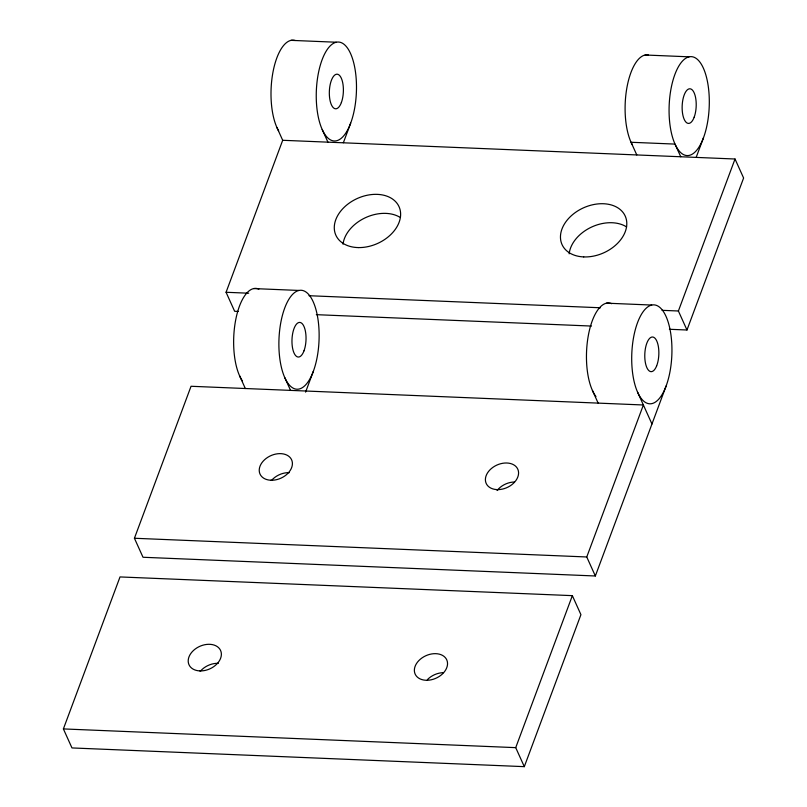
<?xml version="1.0" encoding="UTF-8"?>
<svg xmlns="http://www.w3.org/2000/svg" width="807" height="807" viewBox="0 0 807 807"><rect width="100%" height="100%" fill="white"/><g stroke="black" fill="none" stroke-linecap="round" stroke-linejoin="round"><path stroke-width="1.21" d="M63.39 728.923L120.021 576.934L572.355 595.647L580.929 614.662L524.308 766.65L71.974 747.938L63.39 728.923L515.723 747.645L524.308 766.65M134.426 538.259L191.047 386.271L643.381 404.983L586.76 556.971L595.344 575.986L143.01 557.264L134.426 538.259L586.76 556.971M238.418 311.441L234.645 311.29L226.071 292.275L282.692 140.287L276.972 127.617M343.368 142.748L350.662 123.178A49.509 20.034 -87.6 0 0 341.462 42.741A49.509 20.034 -87.6 0 0 316.949 108.562A49.509 20.034 -87.6 0 0 350.662 123.178M305.581 392.121L313.308 371.402A49.509 20.034 -87.6 0 0 304.108 290.974A49.509 20.034 -87.6 0 0 279.585 356.785A49.509 20.034 -87.6 0 0 313.308 371.402M696.189 157.345L703.482 137.775A49.509 20.034 -87.6 0 0 694.282 57.347A49.509 20.034 -87.6 0 0 669.77 123.158A49.509 20.034 -87.6 0 0 703.482 137.775M515.723 747.645L572.355 595.647M669.396 329.276L686.979 330.002L678.394 310.998L735.026 159.009L282.692 140.287M595.344 575.986L666.118 385.998A49.509 20.034 -87.6 0 0 656.928 305.571A49.509 20.034 -87.6 0 0 632.406 371.381A49.509 20.034 -87.6 0 0 666.118 385.998M686.979 330.002L743.61 178.014L735.026 159.009M291.014 40.35L336.257 42.226M645.116 54.997L689.067 56.823M253.66 288.573L298.893 290.449M606.481 303.17L651.713 305.046M226.071 292.275L248.687 293.213M308.99 295.715L600.499 307.77M662.063 310.322L678.394 310.998M316.324 314.669L591.491 326.058M680.745 156.76L675.025 144.09L631.064 142.274L636.784 154.944M637.661 392.313L651.965 423.998M592.429 390.447L598.148 403.117M322.205 129.493L327.924 142.163M284.841 377.716L290.56 390.386M239.608 375.84L245.328 388.52M271.677 480.256A17.33 12.337 -24.3 0 1 289.36 472.65M497.102 490.505A17.33 12.337 -24.3 0 1 514.362 482.001M427.448 679.595A17.33 12.337 -24.3 0 1 443.336 672.665M200.64 670.92A17.33 12.337 -24.3 0 1 218.324 663.324M343.015 244.178A34.661 24.674 -24.3 0 1 364.956 217.92A34.661 24.674 -24.3 0 1 399.697 217.133M569.157 253.822A34.661 24.674 -24.3 0 1 591.47 227.11A34.661 24.674 -24.3 0 1 626.625 226.949M278.657 130.926A49.509 20.034 -87.6 0 1 272.887 72.6A49.509 20.034 -87.6 0 1 295.211 40.501M632.163 144.524A49.509 20.034 -87.6 0 1 626.918 87.6A49.509 20.034 -87.6 0 1 648.263 54.906M242.524 381.075A49.509 20.034 -87.6 0 1 235.422 321.368A49.509 20.034 -87.6 0 1 258.876 289.098M595.969 396.55A49.509 20.034 -87.6 0 1 588.091 336.842A49.509 20.034 -87.6 0 1 611.686 303.694M270.87 480.246A17.33 12.337 -24.3 0 0 292.013 460.858A17.33 12.337 -24.3 0 0 264.585 459.728A17.33 12.337 -24.3 0 0 270.87 480.246M498.191 489.617A17.33 12.337 -24.3 0 0 517.872 469.371A17.33 12.337 -24.3 0 0 489.899 469.916A17.33 12.337 -24.3 0 0 498.191 489.617M427.165 680.281A17.33 12.337 -24.3 0 0 446.836 660.045A17.33 12.337 -24.3 0 0 418.863 660.58A17.33 12.337 -24.3 0 0 427.165 680.281M199.833 670.91A17.33 12.337 -24.3 0 0 220.977 651.521A17.33 12.337 -24.3 0 0 193.559 650.392A17.33 12.337 -24.3 0 0 199.833 670.91M583.723 256.919A34.661 24.674 -24.3 0 0 626 218.162A34.661 24.674 -24.3 0 0 571.164 215.893A34.661 24.674 -24.3 0 0 583.723 256.919M358.611 247.588A34.661 24.674 -24.3 0 0 399.576 208.024A34.661 24.674 -24.3 0 0 344.196 207.278A34.661 24.674 -24.3 0 0 358.611 247.588M341.361 102.58A17.33 7.011 -87.6 0 0 338.143 74.436A17.33 7.011 -87.6 0 0 329.569 97.465A17.33 7.011 -87.6 0 0 341.361 102.58M694.181 117.176A17.33 7.011 -87.6 0 0 690.963 89.032A17.33 7.011 -87.6 0 0 682.379 112.062A17.33 7.011 -87.6 0 0 694.181 117.176M304.007 350.803A17.33 7.011 -87.6 0 0 300.789 322.659A17.33 7.011 -87.6 0 0 292.205 345.689A17.33 7.011 -87.6 0 0 304.007 350.803M656.636 365.894A17.33 7.011 -87.6 0 0 653.862 337.376A17.33 7.011 -87.6 0 0 644.954 359.68A17.33 7.011 -87.6 0 0 656.636 365.894"/></g></svg>
